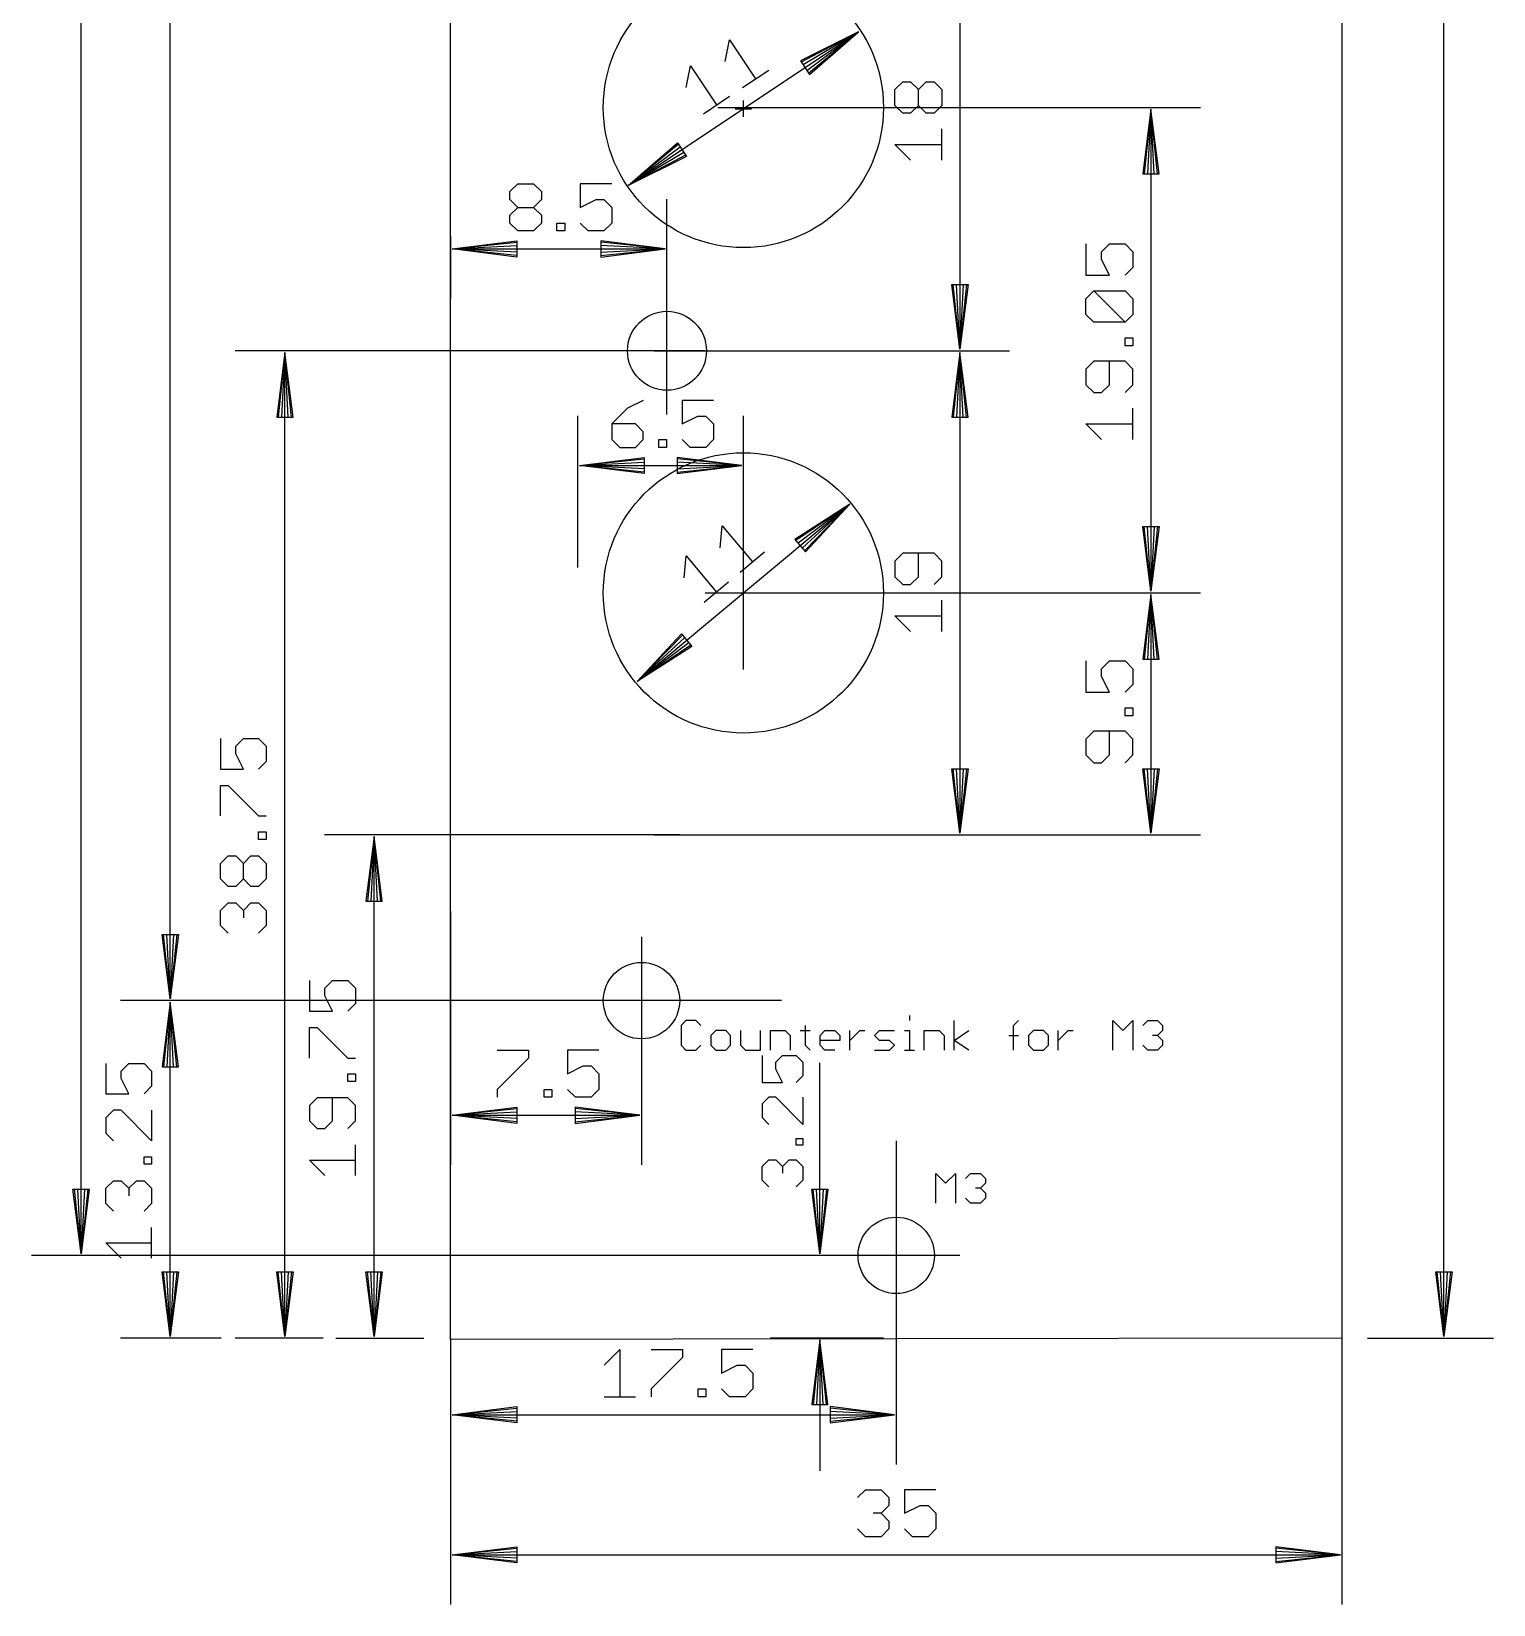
# Model space of a CAD drawing. Extents: x -17 to 281, y -45 to 126.
# Drawn here: x -16.4 to 41, y -10.4 to 51.3 of the extents above; entities that cross this region are included whole.
import ezdxf

# ---------------------------------------------------------------- set-up
doc = ezdxf.new("R2010")
doc.units = 0
doc.header["$MEASUREMENT"] = 0
doc.layers.add('20', color=7, linetype='CONTINUOUS', true_color=0xffffff)
doc.layers.add('47', color=140, linetype='CONTINUOUS', true_color=0x00bfff)

msp = doc.modelspace()

# ---------------------------------------------------------------- linework, layer by layer
at = {"layer": '20'}
for p, q in [((0, -0.05), (0, 111.5)), ((35, 111.5), (35, 0)), ((35, 0), (0, -0.05))]:
    msp.add_line(p, q, dxfattribs=at)
for centre, radius in [((11.5, 48.3), 5.5), ((8.5, 38.75), 1.55), ((11.5, 29.25), 5.5), ((7.5, 13.25), 1.5), ((17.5, 3.25), 1.5)]:
    msp.add_circle(centre, radius, dxfattribs=at)
at = {"layer": '47'}
for p, q in [((39, 0.065), (39, 111.435)), ((-14.5, 3.315), (-14.5, 108.185)), ((-11, 13.315), (-11, 97.185)), ((20, 56.685), (20, 38.815)), ((6.9778, 45.2352), (16.0222, 51.2648)), ((16.0222, 51.2648), (13.7359, 50.1243)), ((16.0222, 51.2648), (13.7687, 50.075)), ((16.0222, 51.2648), (13.8408, 49.9668)), ((13.9851, 49.7505), (16.0222, 51.2648)), ((14.0572, 49.6423), (16.0222, 51.2648)), ((14.09, 49.593), (16.0222, 51.2648)), ((10.7832, 50.1029), (10.954, 50.9577)), ((10.954, 50.9577), (11.98, 49.4193)), ((13.7359, 50.1243), (14.09, 49.593)), ((9.2511, 49.0811), (9.4219, 49.9359)), ((9.4219, 49.9359), (10.4479, 48.3975)), ((11.4672, 49.0773), (12.4928, 49.7613)), ((17.4446, 48.9991), (17.7528, 49.3073)), ((17.4446, 48.3827), (17.4446, 48.9991)), ((17.7528, 49.3073), (18.061, 49.3073)), ((18.061, 49.3073), (18.3692, 48.9991)), ((18.3692, 48.9991), (18.6774, 49.3073)), ((18.3692, 48.3827), (18.3692, 48.9991)), ((18.6774, 49.3073), (18.9856, 49.3073)), ((18.9856, 49.3073), (19.2938, 48.9991)), ((19.2938, 48.9991), (19.2938, 48.3827)), ((9.9351, 48.0555), (10.9607, 48.7395)), ((10.5, 48.3), (29.45, 48.3)), ((11.1808, 48.25), (11.8192, 48.25)), ((11.5, 47.9308), (11.5, 48.5692)), ((17.7528, 48.0745), (17.4446, 48.3827)), ((18.3692, 48.3827), (18.061, 48.0745)), ((18.6774, 48.0745), (18.3692, 48.3827)), ((19.2938, 48.3827), (18.9856, 48.0745)), ((27.5, 48.235), (27.1808, 45.7)), ((27.5, 48.235), (27.24, 45.7)), ((27.5, 48.235), (27.37, 45.7)), ((27.5, 48.235), (27.5, 29.315)), ((27.8192, 45.7), (27.5, 48.235)), ((27.63, 45.7), (27.5, 48.235)), ((27.76, 45.7), (27.5, 48.235)), ((18.061, 48.0745), (17.7528, 48.0745)), ((18.9856, 48.0745), (18.6774, 48.0745)), ((19.2938, 46.2329), (19.2938, 47.4657)), ((6.9778, 45.2352), (8.91, 46.907)), ((6.9778, 45.2352), (8.9428, 46.8577)), ((6.9778, 45.2352), (9.0149, 46.7495)), ((9.1592, 46.5332), (6.9778, 45.2352)), ((9.2313, 46.425), (6.9778, 45.2352)), ((9.2641, 46.3757), (6.9778, 45.2352)), ((8.91, 46.907), (9.2641, 46.3757)), ((18.061, 46.2329), (17.4446, 46.8493)), ((17.4446, 46.8493), (19.2938, 46.8493)), ((27.1808, 45.7), (27.8192, 45.7)), ((2.3357, 44.9972), (2.6439, 45.3054)), ((2.6439, 45.3054), (3.2603, 45.3054)), ((3.2603, 45.3054), (3.5685, 44.9972)), ((6.3309, 45.3054), (5.0981, 45.3054)), ((5.0981, 45.3054), (5.0981, 44.3808)), ((6.9237, 45.1991), (6.9237, 45.1991)), ((2.3357, 44.689), (2.3357, 44.9972)), ((2.6439, 44.3808), (2.3357, 44.689)), ((3.5685, 44.689), (3.2603, 44.3808)), ((3.5685, 44.9972), (3.5685, 44.689)), ((5.0981, 44.3808), (5.7145, 44.689)), ((5.7145, 44.689), (6.0227, 44.689)), ((6.0227, 44.689), (6.3309, 44.3808)), ((8.5, 36.25), (8.5, 44.7)), ((2.3357, 44.0726), (2.6439, 44.3808)), ((2.3357, 43.7644), (2.3357, 44.0726)), ((2.6439, 44.3808), (3.2603, 44.3808)), ((3.2603, 44.3808), (3.5685, 44.0726)), ((3.5685, 44.0726), (3.5685, 43.7644)), ((6.3309, 44.3808), (6.3309, 43.7644)), ((0, 43.25), (0, 40.8)), ((2.6439, 43.4562), (2.3357, 43.7644)), ((3.2603, 43.4562), (2.6439, 43.4562)), ((3.5685, 43.7644), (3.2603, 43.4562)), ((4.1773, 43.4562), (4.1773, 43.7644)), ((4.1773, 43.7644), (4.4855, 43.7644)), ((4.4855, 43.4562), (4.1773, 43.4562)), ((4.4855, 43.7644), (4.4855, 43.4562)), ((5.4063, 43.4562), (5.0981, 43.7644)), ((6.0227, 43.4562), (5.4063, 43.4562)), ((6.3309, 43.7644), (6.0227, 43.4562)), ((0.065, 42.75), (2.6, 43.0692)), ((0.065, 42.75), (2.6, 43.01)), ((0.065, 42.75), (2.6, 42.88)), ((0.065, 42.75), (8.435, 42.75)), ((2.6, 42.4308), (0.065, 42.75)), ((2.6, 42.62), (0.065, 42.75)), ((2.6, 42.49), (0.065, 42.75)), ((2.6, 43.0692), (2.6, 42.4308)), ((8.435, 42.75), (5.9, 43.0692)), ((5.9, 43.0692), (5.9, 42.4308)), ((8.435, 42.75), (5.9, 43.01)), ((8.435, 42.75), (5.9, 42.88)), ((5.9, 42.4308), (8.435, 42.75)), ((5.9, 42.62), (8.435, 42.75)), ((5.9, 42.49), (8.435, 42.75)), ((24.9446, 42.9457), (24.9446, 41.713)), ((25.561, 42.6376), (25.8692, 42.9457)), ((25.561, 42.3294), (25.561, 42.6376)), ((25.8692, 42.9457), (26.4856, 42.9457)), ((26.4856, 42.9457), (26.7938, 42.6376)), ((26.7938, 42.6376), (26.7938, 42.0212)), ((25.8692, 41.713), (25.561, 42.3294)), ((26.7938, 42.0212), (26.4856, 41.713)), ((24.9446, 41.713), (25.8692, 41.713)), ((20, 38.815), (19.6808, 41.35)), ((19.6808, 41.35), (20.3192, 41.35)), ((20, 38.815), (19.74, 41.35)), ((20, 38.815), (19.87, 41.35)), ((20.3192, 41.35), (20, 38.815)), ((20.13, 41.35), (20, 38.815)), ((20.26, 41.35), (20, 38.815)), ((24.9446, 40.796), (25.2528, 41.1042)), ((24.9446, 40.1796), (24.9446, 40.796)), ((25.2528, 41.1042), (26.4856, 41.1042)), ((26.4856, 39.8714), (25.2528, 41.1042)), ((26.4856, 41.1042), (26.7938, 40.796)), ((26.7938, 40.796), (26.7938, 40.1796)), ((25.2528, 39.8714), (24.9446, 40.1796)), ((26.7938, 40.1796), (26.4856, 39.8714)), ((26.4856, 39.8714), (25.2528, 39.8714)), ((26.4856, 38.9506), (26.4856, 39.2588)), ((26.4856, 39.2588), (26.7938, 39.2588)), ((26.7938, 38.9506), (26.4856, 38.9506)), ((26.7938, 39.2588), (26.7938, 38.9506)), ((10, 38.75), (-8.45, 38.75)), ((-6.5, 38.685), (-6.8192, 36.15)), ((-6.5, 38.685), (-6.76, 36.15)), ((-6.5, 38.685), (-6.63, 36.15)), ((-6.5, 0.065), (-6.5, 38.685)), ((-6.1808, 36.15), (-6.5, 38.685)), ((-6.37, 36.15), (-6.5, 38.685)), ((-6.24, 36.15), (-6.5, 38.685)), ((8, 38.75), (21.95, 38.75)), ((15.5, 38.75), (21.95, 38.75)), ((20, 38.685), (19.6808, 36.15)), ((20, 38.685), (19.74, 36.15)), ((20, 38.685), (19.87, 36.15)), ((20, 38.685), (20, 19.815)), ((20.3192, 36.15), (20, 38.685)), ((20.13, 36.15), (20, 38.685)), ((20.26, 36.15), (20, 38.685)), ((25.2528, 38.3418), (24.9446, 38.0336)), ((26.4856, 38.3418), (25.2528, 38.3418)), ((25.8692, 37.4172), (25.8692, 38.3418)), ((26.7938, 38.0336), (26.4856, 38.3418)), ((24.9446, 38.0336), (24.9446, 37.4172)), ((26.7938, 37.4172), (26.7938, 38.0336)), ((24.9446, 37.4172), (25.2528, 37.109)), ((25.2528, 37.109), (25.561, 37.109)), ((25.561, 37.109), (25.8692, 37.4172)), ((26.4856, 37.109), (26.7938, 37.4172)), ((6.9521, 36.4972), (6.3357, 35.8808)), ((7.5685, 36.8054), (6.9521, 36.4972)), ((10.3309, 36.8054), (9.0981, 36.8054)), ((9.0981, 36.8054), (9.0981, 35.8808)), ((26.7938, 35.2675), (26.7938, 36.5002)), ((-6.8192, 36.15), (-6.1808, 36.15)), ((5, 30.25), (5, 36.2)), ((6.3357, 35.8808), (6.3357, 35.2644)), ((7.2603, 35.8808), (6.3357, 35.8808)), ((7.5685, 35.5726), (7.2603, 35.8808)), ((9.0981, 35.8808), (9.7145, 36.189)), ((9.7145, 36.189), (10.0227, 36.189)), ((10.0227, 36.189), (10.3309, 35.8808)), ((10.3309, 35.8808), (10.3309, 35.2644)), ((11.5, 26.25), (11.5, 36.2)), ((19.6808, 36.15), (20.3192, 36.15)), ((25.561, 35.2675), (24.9446, 35.8839)), ((24.9446, 35.8839), (26.7938, 35.8839)), ((6.3357, 35.2644), (6.6439, 34.9562)), ((7.2603, 34.9562), (7.5685, 35.2644)), ((7.5685, 35.2644), (7.5685, 35.5726)), ((8.1773, 34.9562), (8.1773, 35.2644)), ((8.1773, 35.2644), (8.4855, 35.2644)), ((8.4855, 35.2644), (8.4855, 34.9562)), ((9.4063, 34.9562), (9.0981, 35.2644)), ((10.3309, 35.2644), (10.0227, 34.9562)), ((6.6439, 34.9562), (7.2603, 34.9562)), ((8.4855, 34.9562), (8.1773, 34.9562)), ((10.0227, 34.9562), (9.4063, 34.9562)), ((5.065, 34.25), (7.6, 34.5692)), ((5.065, 34.25), (7.6, 34.51)), ((5.065, 34.25), (7.6, 34.38)), ((5.065, 34.25), (11.435, 34.25)), ((7.6, 33.9308), (5.065, 34.25)), ((7.6, 34.12), (5.065, 34.25)), ((7.6, 33.99), (5.065, 34.25)), ((7.6, 34.5692), (7.6, 33.9308)), ((11.435, 34.25), (8.9, 34.5692)), ((8.9, 34.5692), (8.9, 33.9308)), ((11.435, 34.25), (8.9, 34.51)), ((11.435, 34.25), (8.9, 34.38)), ((8.9, 33.9308), (11.435, 34.25)), ((8.9, 34.12), (11.435, 34.25)), ((8.9, 33.99), (11.435, 34.25)), ((7.3247, 25.7706), (15.6753, 32.7294)), ((15.6753, 32.7294), (13.5235, 31.3518)), ((15.6753, 32.7294), (13.5614, 31.3063)), ((15.6753, 32.7294), (13.6446, 31.2064)), ((13.8111, 31.0067), (15.6753, 32.7294)), ((13.8943, 30.9068), (15.6753, 32.7294)), ((13.9322, 30.8613), (15.6753, 32.7294)), ((15.7252, 32.771), (15.7252, 32.771)), ((10.5905, 31.0158), (10.6695, 31.8839)), ((10.6695, 31.8839), (11.8532, 30.4632)), ((27.5, 29.315), (27.1808, 31.85)), ((27.1808, 31.85), (27.8192, 31.85)), ((27.5, 29.315), (27.24, 31.85)), ((27.5, 29.315), (27.37, 31.85)), ((27.8192, 31.85), (27.5, 29.315)), ((27.63, 31.85), (27.5, 29.315)), ((27.76, 31.85), (27.5, 29.315)), ((13.5235, 31.3518), (13.9322, 30.8613)), ((9.1756, 29.837), (9.2546, 30.7051)), ((9.2546, 30.7051), (10.4383, 29.2844)), ((11.3796, 30.0687), (12.3267, 30.8578)), ((17.7528, 30.8073), (17.4446, 30.4991)), ((17.4446, 30.4991), (17.4446, 29.8827)), ((18.9856, 30.8073), (17.7528, 30.8073)), ((18.3692, 29.8827), (18.3692, 30.8073)), ((19.2938, 30.4991), (18.9856, 30.8073)), ((19.2938, 29.8827), (19.2938, 30.4991)), ((9.9648, 28.8899), (10.9119, 29.679)), ((17.4446, 29.8827), (17.7528, 29.5745)), ((18.061, 29.5745), (18.3692, 29.8827)), ((18.9856, 29.5745), (19.2938, 29.8827)), ((10, 29.25), (29.45, 29.25)), ((11.1808, 29.25), (11.8192, 29.25)), ((11.5, 28.9308), (11.5, 29.5692)), ((17.7528, 29.5745), (18.061, 29.5745)), ((20, 29.25), (29.45, 29.25)), ((27.5, 29.185), (27.1808, 26.65)), ((27.5, 29.185), (27.24, 26.65)), ((27.5, 29.185), (27.37, 26.65)), ((27.5, 29.185), (27.5, 19.815)), ((27.8192, 26.65), (27.5, 29.185)), ((27.63, 26.65), (27.5, 29.185)), ((27.76, 26.65), (27.5, 29.185)), ((19.2938, 27.7329), (19.2938, 28.9657)), ((18.061, 27.7329), (17.4446, 28.3493)), ((17.4446, 28.3493), (19.2938, 28.3493)), ((7.3247, 25.7706), (9.0678, 27.6387)), ((7.3247, 25.7706), (9.1057, 27.5932)), ((7.3247, 25.7706), (9.1889, 27.4933)), ((9.3554, 27.2936), (7.3247, 25.7706)), ((9.4386, 27.1937), (7.3247, 25.7706)), ((9.0678, 27.6387), (9.4765, 27.1482)), ((9.4765, 27.1482), (7.3247, 25.7706)), ((24.9446, 26.5809), (24.9446, 25.3481)), ((25.561, 26.2727), (25.8692, 26.5809)), ((25.8692, 26.5809), (26.4856, 26.5809)), ((26.4856, 26.5809), (26.7938, 26.2727)), ((27.1808, 26.65), (27.8192, 26.65)), ((25.561, 25.9645), (25.561, 26.2727)), ((25.8692, 25.3481), (25.561, 25.9645)), ((26.7938, 26.2727), (26.7938, 25.6563)), ((7.2748, 25.729), (7.2748, 25.729)), ((24.9446, 25.3481), (25.8692, 25.3481)), ((26.7938, 25.6563), (26.4856, 25.3481)), ((26.4856, 24.4273), (26.4856, 24.7355)), ((26.4856, 24.7355), (26.7938, 24.7355)), ((26.7938, 24.7355), (26.7938, 24.4273)), ((26.7938, 24.4273), (26.4856, 24.4273)), ((-9.0299, 23.5373), (-9.0299, 22.3384)), ((-8.4305, 23.2375), (-8.1308, 23.5373)), ((-8.1308, 23.5373), (-7.5313, 23.5373)), ((-7.5313, 23.5373), (-7.2316, 23.2375)), ((25.2528, 23.8185), (24.9446, 23.5103)), ((24.9446, 23.5103), (24.9446, 22.8939)), ((26.4856, 23.8185), (25.2528, 23.8185)), ((25.8692, 22.8939), (25.8692, 23.8185)), ((26.7938, 23.5103), (26.4856, 23.8185)), ((26.7938, 22.8939), (26.7938, 23.5103)), ((-8.4305, 22.9378), (-8.4305, 23.2375)), ((-8.1308, 22.3384), (-8.4305, 22.9378)), ((-7.2316, 23.2375), (-7.2316, 22.6381)), ((24.9446, 22.8939), (25.2528, 22.5857)), ((25.561, 22.5857), (25.8692, 22.8939)), ((26.4856, 22.5857), (26.7938, 22.8939)), ((-9.0299, 22.3384), (-8.1308, 22.3384)), ((-7.2316, 22.6381), (-7.5313, 22.3384)), ((20, 19.815), (19.6808, 22.35)), ((19.6808, 22.35), (20.3192, 22.35)), ((20, 19.815), (19.74, 22.35)), ((20, 19.815), (19.87, 22.35)), ((20.3192, 22.35), (20, 19.815)), ((20.13, 22.35), (20, 19.815)), ((20.26, 22.35), (20, 19.815)), ((25.2528, 22.5857), (25.561, 22.5857)), ((27.5, 19.815), (27.1808, 22.35)), ((27.1808, 22.35), (27.8192, 22.35)), ((27.5, 19.815), (27.24, 22.35)), ((27.5, 19.815), (27.37, 22.35)), ((27.8192, 22.35), (27.5, 19.815)), ((27.63, 22.35), (27.5, 19.815)), ((27.76, 22.35), (27.5, 19.815)), ((-9.0299, 20.4968), (-9.0299, 21.6957)), ((-9.0299, 21.6957), (-8.7302, 21.6957)), ((-8.7302, 21.6957), (-7.5313, 20.4968)), ((-7.5313, 20.4968), (-7.2316, 20.4968)), ((-7.5313, 19.576), (-7.5313, 19.8757)), ((-7.5313, 19.8757), (-7.2316, 19.8757)), ((-7.2316, 19.8757), (-7.2316, 19.576)), ((-7.2316, 19.576), (-7.5313, 19.576)), ((9, 19.75), (-4.95, 19.75)), ((-3, 19.685), (-3.3192, 17.15)), ((-3, 19.685), (-3.26, 17.15)), ((-3, 19.685), (-3.13, 17.15)), ((-3, 0.065), (-3, 19.685)), ((-2.6808, 17.15), (-3, 19.685)), ((-2.87, 17.15), (-3, 19.685)), ((-2.74, 17.15), (-3, 19.685)), ((8, 19.75), (21.95, 19.75)), ((20.5, 19.75), (29.45, 19.75)), ((-9.0299, 18.6336), (-8.7302, 18.9333)), ((-9.0299, 18.0342), (-9.0299, 18.6336)), ((-8.7302, 18.9333), (-8.4305, 18.9333)), ((-8.4305, 18.9333), (-8.1308, 18.6336)), ((-8.1308, 18.6336), (-7.831, 18.9333)), ((-8.1308, 18.0342), (-8.1308, 18.6336)), ((-7.831, 18.9333), (-7.5313, 18.9333)), ((-7.5313, 18.9333), (-7.2316, 18.6336)), ((-7.2316, 18.6336), (-7.2316, 18.0342)), ((-8.7302, 17.7344), (-9.0299, 18.0342)), ((-8.1308, 18.0342), (-8.4305, 17.7344)), ((-7.831, 17.7344), (-8.1308, 18.0342)), ((-7.2316, 18.0342), (-7.5313, 17.7344)), ((-8.4305, 17.7344), (-8.7302, 17.7344)), ((-7.5313, 17.7344), (-7.831, 17.7344)), ((-9.0299, 16.792), (-8.7302, 17.0918)), ((-9.0299, 16.1926), (-9.0299, 16.792)), ((-8.7302, 17.0918), (-8.4305, 17.0918)), ((-8.4305, 17.0918), (-8.1308, 16.792)), ((-8.1308, 16.792), (-7.831, 17.0918)), ((-8.1308, 16.792), (-8.1308, 16.4923)), ((-7.831, 17.0918), (-7.5313, 17.0918)), ((-7.5313, 17.0918), (-7.2316, 16.792)), ((-7.2316, 16.792), (-7.2316, 16.1926)), ((-3.3192, 17.15), (-2.6808, 17.15)), ((0, 16.75), (0, 6.8)), ((-8.7302, 15.8929), (-9.0299, 16.1926)), ((-7.2316, 16.1926), (-7.5313, 15.8929)), ((-11, 13.315), (-11.3192, 15.85)), ((-11.3192, 15.85), (-10.6808, 15.85)), ((-11, 13.315), (-11.26, 15.85)), ((-11, 13.315), (-11.13, 15.85)), ((-10.6808, 15.85), (-11, 13.315)), ((-10.87, 15.85), (-11, 13.315)), ((-10.74, 15.85), (-11, 13.315)), ((7.5, 15.75), (7.5, 6.8)), ((-5.5299, 14.0373), (-5.5299, 12.8384)), ((-4.9305, 13.7375), (-4.6308, 14.0373)), ((-4.9305, 13.4378), (-4.9305, 13.7375)), ((-4.6308, 14.0373), (-4.0313, 14.0373)), ((-4.0313, 14.0373), (-3.7316, 13.7375)), ((-3.7316, 13.7375), (-3.7316, 13.1381)), ((1, 13.25), (-12.95, 13.25)), ((13, 13.25), (-12.95, 13.25)), ((-11, 13.185), (-11.3192, 10.65)), ((-11, 13.185), (-11.26, 10.65)), ((-11, 13.185), (-11.13, 10.65)), ((-11, 0.065), (-11, 13.185)), ((-10.6808, 10.65), (-11, 13.185)), ((-10.87, 10.65), (-11, 13.185)), ((-10.74, 10.65), (-11, 13.185)), ((-4.6308, 12.8384), (-4.9305, 13.4378)), ((-3.7316, 13.1381), (-4.0313, 12.8384)), ((-5.5299, 12.8384), (-4.6308, 12.8384)), ((9.2457, 12.4702), (9.0508, 12.2753)), ((9.6355, 12.4702), (9.2457, 12.4702)), ((9.8304, 12.2753), (9.6355, 12.4702)), ((18.0162, 12.6651), (18.0162, 12.4702)), ((19.7703, 11.3008), (19.7703, 12.4702)), ((22.1091, 12.2753), (22.304, 12.4702)), ((26.007, 11.3008), (26.007, 12.4702)), ((26.007, 12.4702), (26.3968, 12.0804)), ((26.3968, 12.0804), (26.7866, 12.4702)), ((26.7866, 12.4702), (26.7866, 11.3008)), ((27.1764, 12.2753), (27.3713, 12.4702)), ((27.3713, 12.4702), (27.7611, 12.4702)), ((27.7611, 12.4702), (27.956, 12.2753)), ((-5.5299, 10.9968), (-5.5299, 12.1957)), ((-5.5299, 12.1957), (-5.2302, 12.1957)), ((-5.2302, 12.1957), (-4.0313, 10.9968)), ((9.0508, 12.2753), (9.0508, 11.4957)), ((10.4151, 12.0804), (10.2202, 11.8855)), ((10.2202, 11.8855), (10.2202, 11.4957)), ((10.8049, 12.0804), (10.4151, 12.0804)), ((10.9998, 11.8855), (10.8049, 12.0804)), ((10.9998, 11.4957), (10.9998, 11.8855)), ((11.3896, 12.0804), (11.3896, 11.4957)), ((12.1692, 11.3008), (12.1692, 12.0804)), ((12.559, 11.3008), (12.559, 12.0804)), ((12.559, 12.0804), (13.1437, 12.0804)), ((13.1437, 12.0804), (13.3386, 11.8855)), ((13.3386, 11.8855), (13.3386, 11.3008)), ((13.7284, 12.0804), (14.1182, 12.0804)), ((13.9233, 12.2753), (13.9233, 11.4957)), ((14.508, 11.8855), (14.7029, 12.0804)), ((14.508, 11.4957), (14.508, 11.8855)), ((14.7029, 12.0804), (15.0927, 12.0804)), ((15.0927, 12.0804), (15.2876, 11.8855)), ((15.2876, 11.8855), (15.2876, 11.6906)), ((15.6774, 11.3008), (15.6774, 12.0804)), ((15.6774, 11.6906), (16.0672, 12.0804)), ((16.0672, 12.0804), (16.2621, 12.0804)), ((16.6519, 11.8855), (16.8468, 12.0804)), ((16.8468, 11.6906), (16.6519, 11.8855)), ((16.8468, 12.0804), (17.4315, 12.0804)), ((17.8213, 12.0804), (18.0162, 12.0804)), ((18.0162, 12.0804), (18.0162, 11.3008)), ((18.6009, 11.3008), (18.6009, 12.0804)), ((18.6009, 12.0804), (19.1856, 12.0804)), ((19.1856, 12.0804), (19.3805, 11.8855)), ((19.3805, 11.8855), (19.3805, 11.3008)), ((19.7703, 11.6906), (20.355, 12.0804)), ((21.9142, 11.8855), (22.304, 11.8855)), ((22.1091, 11.3008), (22.1091, 12.2753)), ((22.8887, 12.0804), (22.6938, 11.8855)), ((22.6938, 11.8855), (22.6938, 11.4957)), ((23.2785, 12.0804), (22.8887, 12.0804)), ((23.4734, 11.8855), (23.2785, 12.0804)), ((23.4734, 11.4957), (23.4734, 11.8855)), ((23.8632, 11.3008), (23.8632, 12.0804)), ((23.8632, 11.6906), (24.253, 12.0804)), ((24.253, 12.0804), (24.4479, 12.0804)), ((27.7611, 11.8855), (27.5662, 11.8855)), ((27.956, 12.0804), (27.7611, 11.8855)), ((27.7611, 11.8855), (27.956, 11.6906)), ((27.956, 12.2753), (27.956, 12.0804)), ((1.8357, 11.3054), (3.0685, 11.3054)), ((3.0685, 11.3054), (3.0685, 10.9972)), ((5.8309, 11.3054), (4.5981, 11.3054)), ((4.5981, 11.3054), (4.5981, 10.3808)), ((9.0508, 11.4957), (9.2457, 11.3008)), ((9.2457, 11.3008), (9.6355, 11.3008)), ((9.6355, 11.3008), (9.8304, 11.4957)), ((10.2202, 11.4957), (10.4151, 11.3008)), ((10.4151, 11.3008), (10.8049, 11.3008)), ((10.8049, 11.3008), (10.9998, 11.4957)), ((11.3896, 11.4957), (11.5845, 11.3008)), ((11.5845, 11.3008), (12.1692, 11.3008)), ((13.9233, 11.4957), (14.1182, 11.3008)), ((15.2876, 11.6906), (14.508, 11.6906)), ((14.7029, 11.3008), (14.508, 11.4957)), ((15.0927, 11.3008), (14.7029, 11.3008)), ((16.6519, 11.3008), (17.2366, 11.3008)), ((17.2366, 11.6906), (16.8468, 11.6906)), ((17.4315, 11.4957), (17.2366, 11.6906)), ((17.2366, 11.3008), (17.4315, 11.4957)), ((17.8213, 11.3008), (18.2111, 11.3008)), ((20.355, 11.3008), (19.7703, 11.6906)), ((22.6938, 11.4957), (22.8887, 11.3008)), ((22.8887, 11.3008), (23.2785, 11.3008)), ((23.2785, 11.3008), (23.4734, 11.4957)), ((27.3713, 11.3008), (27.1764, 11.4957)), ((27.7611, 11.3008), (27.3713, 11.3008)), ((27.956, 11.4957), (27.7611, 11.3008)), ((27.956, 11.6906), (27.956, 11.4957)), ((-13.5299, 10.7873), (-13.5299, 9.5884)), ((-12.9305, 10.4875), (-12.6308, 10.7873)), ((-12.6308, 10.7873), (-12.0313, 10.7873)), ((-12.0313, 10.7873), (-11.7316, 10.4875)), ((-11.3192, 10.65), (-10.6808, 10.65)), ((-4.0313, 10.9968), (-3.7316, 10.9968)), ((3.0685, 10.9972), (1.8357, 9.7644)), ((4.5981, 10.3808), (5.2145, 10.689)), ((5.2145, 10.689), (5.5227, 10.689)), ((5.5227, 10.689), (5.8309, 10.3808)), ((12.235, 11.0995), (12.235, 10.0318)), ((12.7689, 10.8326), (13.0358, 11.0995)), ((12.7689, 10.5656), (12.7689, 10.8326)), ((13.0358, 10.0318), (12.7689, 10.5656)), ((13.0358, 11.0995), (13.5697, 11.0995)), ((13.5697, 11.0995), (13.8366, 10.8326)), ((13.8366, 10.8326), (13.8366, 10.2987)), ((14.5, 3.315), (14.5, 10.8039)), ((-12.9305, 10.1878), (-12.9305, 10.4875)), ((-12.6308, 9.5884), (-12.9305, 10.1878)), ((-11.7316, 9.8881), (-12.0313, 9.5884)), ((-11.7316, 10.4875), (-11.7316, 9.8881)), ((-4.0313, 10.076), (-4.0313, 10.3757)), ((-4.0313, 10.3757), (-3.7316, 10.3757)), ((-3.7316, 10.076), (-4.0313, 10.076)), ((-3.7316, 10.3757), (-3.7316, 10.076)), ((5.8309, 10.3808), (5.8309, 9.7644)), ((12.235, 10.0318), (13.0358, 10.0318)), ((13.8366, 10.2987), (13.5697, 10.0318)), ((-13.5299, 9.5884), (-12.6308, 9.5884)), ((-5.2302, 9.4333), (-5.5299, 9.1336)), ((-4.0313, 9.4333), (-5.2302, 9.4333)), ((-4.6308, 8.5342), (-4.6308, 9.4333)), ((-3.7316, 9.1336), (-4.0313, 9.4333)), ((1.8357, 9.7644), (1.8357, 9.4562)), ((3.6773, 9.4562), (3.6773, 9.7644)), ((3.6773, 9.7644), (3.9855, 9.7644)), ((3.9855, 9.4562), (3.6773, 9.4562)), ((3.9855, 9.7644), (3.9855, 9.4562)), ((4.9063, 9.4562), (4.5981, 9.7644)), ((5.5227, 9.4562), (4.9063, 9.4562)), ((5.8309, 9.7644), (5.5227, 9.4562)), ((12.502, 9.4623), (12.235, 9.1954)), ((12.7689, 9.4623), (12.502, 9.4623)), ((13.8366, 8.3946), (12.7689, 9.4623)), ((13.8366, 9.4623), (13.8366, 8.3946)), ((-13.2302, 8.9457), (-13.5299, 8.646)), ((-13.5299, 8.646), (-13.5299, 8.0465)), ((-12.9305, 8.9457), (-13.2302, 8.9457)), ((-11.7316, 7.7468), (-12.9305, 8.9457)), ((-11.7316, 8.9457), (-11.7316, 7.7468)), ((-5.5299, 9.1336), (-5.5299, 8.5342)), ((-3.7316, 8.5342), (-3.7316, 9.1336)), ((0.065, 8.75), (2.6, 9.0692)), ((0.065, 8.75), (2.6, 9.01)), ((0.065, 8.75), (2.6, 8.88)), ((0.065, 8.75), (7.435, 8.75)), ((2.6, 8.4308), (0.065, 8.75)), ((2.6, 8.62), (0.065, 8.75)), ((2.6, 8.49), (0.065, 8.75)), ((2.6, 9.0692), (2.6, 8.4308)), ((7.435, 8.75), (4.9, 9.0692)), ((4.9, 9.0692), (4.9, 8.4308)), ((7.435, 8.75), (4.9, 9.01)), ((7.435, 8.75), (4.9, 8.88)), ((4.9, 8.4308), (7.435, 8.75)), ((4.9, 8.62), (7.435, 8.75)), ((4.9, 8.49), (7.435, 8.75)), ((12.235, 9.1954), (12.235, 8.6616)), ((12.235, 8.6616), (12.502, 8.3946)), ((-13.5299, 8.0465), (-13.2302, 7.7468)), ((-5.5299, 8.5342), (-5.2302, 8.2344)), ((-5.2302, 8.2344), (-4.9305, 8.2344)), ((-4.9305, 8.2344), (-4.6308, 8.5342)), ((-4.0313, 8.2344), (-3.7316, 8.5342)), ((-3.7316, 6.3929), (-3.7316, 7.5918)), ((13.5697, 7.5761), (13.5697, 7.843)), ((13.5697, 7.843), (13.8366, 7.843)), ((13.8366, 7.5761), (13.5697, 7.5761)), ((13.8366, 7.843), (13.8366, 7.5761)), ((17.5, 7.75), (17.5, -4.95)), ((-12.0313, 6.826), (-12.0313, 7.1257)), ((-12.0313, 7.1257), (-11.7316, 7.1257)), ((-11.7316, 6.826), (-12.0313, 6.826)), ((-11.7316, 7.1257), (-11.7316, 6.826)), ((-4.9305, 6.3929), (-5.5299, 6.9923)), ((-5.5299, 6.9923), (-3.7316, 6.9923)), ((12.235, 6.7397), (12.502, 7.0066)), ((12.502, 7.0066), (12.7689, 7.0066)), ((12.7689, 7.0066), (13.0358, 6.7397)), ((13.0358, 6.7397), (13.3027, 7.0066)), ((13.3027, 7.0066), (13.5697, 7.0066)), ((13.5697, 7.0066), (13.8366, 6.7397)), ((-13.5299, 5.8836), (-13.2302, 6.1833)), ((-13.2302, 6.1833), (-12.9305, 6.1833)), ((-12.9305, 6.1833), (-12.6308, 5.8836)), ((-12.6308, 5.8836), (-12.331, 6.1833)), ((-12.331, 6.1833), (-12.0313, 6.1833)), ((-12.0313, 6.1833), (-11.7316, 5.8836)), ((12.235, 6.2058), (12.235, 6.7397)), ((12.502, 5.9389), (12.235, 6.2058)), ((13.0358, 6.7397), (13.0358, 6.4728)), ((13.8366, 6.2058), (13.5697, 5.9389)), ((13.8366, 6.7397), (13.8366, 6.2058)), ((19.0508, 5.3008), (19.0508, 6.4702)), ((19.0508, 6.4702), (19.4406, 6.0804)), ((19.4406, 6.0804), (19.8304, 6.4702)), ((19.8304, 6.4702), (19.8304, 5.3008)), ((20.2202, 6.2753), (20.4151, 6.4702)), ((20.4151, 6.4702), (20.8049, 6.4702)), ((20.8049, 6.4702), (20.9998, 6.2753)), ((20.9998, 6.2753), (20.9998, 6.0804)), ((-14.5, 3.315), (-14.8192, 5.85)), ((-14.8192, 5.85), (-14.1808, 5.85)), ((-14.5, 3.315), (-14.76, 5.85)), ((-14.5, 3.315), (-14.63, 5.85)), ((-14.1808, 5.85), (-14.5, 3.315)), ((-14.37, 5.85), (-14.5, 3.315)), ((-14.24, 5.85), (-14.5, 3.315)), ((-13.5299, 5.2842), (-13.5299, 5.8836)), ((-12.6308, 5.8836), (-12.6308, 5.5839)), ((-11.7316, 5.8836), (-11.7316, 5.2842)), ((14.5, 3.315), (14.1808, 5.85)), ((14.1808, 5.85), (14.8192, 5.85)), ((14.5, 3.315), (14.24, 5.85)), ((14.5, 3.315), (14.37, 5.85)), ((14.8192, 5.85), (14.5, 3.315)), ((14.63, 5.85), (14.5, 3.315)), ((14.76, 5.85), (14.5, 3.315)), ((20.8049, 5.8855), (20.61, 5.8855)), ((20.9998, 6.0804), (20.8049, 5.8855)), ((20.8049, 5.8855), (20.9998, 5.6906)), ((20.9998, 5.6906), (20.9998, 5.4957)), ((-13.2302, 4.9844), (-13.5299, 5.2842)), ((-11.7316, 5.2842), (-12.0313, 4.9844)), ((20.4151, 5.3008), (20.2202, 5.4957)), ((20.8049, 5.3008), (20.4151, 5.3008)), ((20.9998, 5.4957), (20.8049, 5.3008)), ((-11.7316, 3.1429), (-11.7316, 4.3418)), ((-12.9305, 3.1429), (-13.5299, 3.7423)), ((-13.5299, 3.7423), (-11.7316, 3.7423)), ((20, 3.25), (-16.45, 3.25)), ((20, 3.25), (12.55, 3.25)), ((-11, 0.065), (-11.3192, 2.6)), ((-11.3192, 2.6), (-10.6808, 2.6)), ((-11, 0.065), (-11.26, 2.6)), ((-11, 0.065), (-11.13, 2.6)), ((-10.6808, 2.6), (-11, 0.065)), ((-10.87, 2.6), (-11, 0.065)), ((-10.74, 2.6), (-11, 0.065)), ((-6.5, 0.065), (-6.8192, 2.6)), ((-6.8192, 2.6), (-6.1808, 2.6)), ((-6.5, 0.065), (-6.76, 2.6)), ((-6.5, 0.065), (-6.63, 2.6)), ((-6.1808, 2.6), (-6.5, 0.065)), ((-6.37, 2.6), (-6.5, 0.065)), ((-6.24, 2.6), (-6.5, 0.065)), ((-3, 0.065), (-3.3192, 2.6)), ((-3.3192, 2.6), (-2.6808, 2.6)), ((-3, 0.065), (-3.26, 2.6)), ((-3, 0.065), (-3.13, 2.6)), ((-2.6808, 2.6), (-3, 0.065)), ((-2.87, 2.6), (-3, 0.065)), ((-2.74, 2.6), (-3, 0.065)), ((39, 0.065), (38.6808, 2.6)), ((38.6808, 2.6), (39.3192, 2.6)), ((39, 0.065), (38.74, 2.6)), ((39, 0.065), (38.87, 2.6)), ((39.3192, 2.6), (39, 0.065)), ((39.13, 2.6), (39, 0.065)), ((39.26, 2.6), (39, 0.065)), ((-9, 0), (-12.95, 0)), ((-5, 0), (-8.45, 0)), ((-4.5, 0), (-1.05, 0)), ((0, 0), (0, -10.45)), ((17, 0), (12.55, 0)), ((35, 0), (35, -10.45)), ((36, 0), (40.95, 0)), ((6.0369, -1.061), (6.6533, -0.4446)), ((6.6533, -0.4446), (6.6533, -2.2938)), ((7.8784, -0.4446), (9.1112, -0.4446)), ((9.1112, -0.4446), (9.1112, -0.7528)), ((11.8736, -0.4446), (10.6408, -0.4446)), ((10.6408, -0.4446), (10.6408, -1.3692)), ((14.5, -0.065), (14.1808, -2.6)), ((14.5, -0.065), (14.24, -2.6)), ((14.5, -0.065), (14.37, -2.6)), ((14.5, -0.065), (14.5, -5.2)), ((14.8192, -2.6), (14.5, -0.065)), ((14.63, -2.6), (14.5, -0.065)), ((14.76, -2.6), (14.5, -0.065)), ((0, -0.75), (0, -4.95)), ((9.1112, -0.7528), (7.8784, -1.9856)), ((10.6408, -1.3692), (11.2572, -1.061)), ((11.2572, -1.061), (11.5654, -1.061)), ((11.5654, -1.061), (11.8736, -1.3692)), ((11.8736, -1.3692), (11.8736, -1.9856)), ((6.0369, -2.2938), (7.2697, -2.2938)), ((7.8784, -1.9856), (7.8784, -2.2938)), ((9.72, -2.2938), (9.72, -1.9856)), ((9.72, -1.9856), (10.0282, -1.9856)), ((10.0282, -2.2938), (9.72, -2.2938)), ((10.0282, -1.9856), (10.0282, -2.2938)), ((10.949, -2.2938), (10.6408, -1.9856)), ((11.5654, -2.2938), (10.949, -2.2938)), ((11.8736, -1.9856), (11.5654, -2.2938)), ((0.065, -3), (2.6, -2.6808)), ((0.065, -3), (2.6, -2.74)), ((0.065, -3), (2.6, -2.87)), ((0.065, -3), (17.435, -3)), ((2.6, -3.3192), (0.065, -3)), ((2.6, -3.13), (0.065, -3)), ((2.6, -3.26), (0.065, -3)), ((2.6, -2.6808), (2.6, -3.3192)), ((14.1808, -2.6), (14.8192, -2.6)), ((17.435, -3), (14.9, -2.6808)), ((14.9, -2.6808), (14.9, -3.3192)), ((17.435, -3), (14.9, -2.74)), ((17.435, -3), (14.9, -2.87)), ((14.9, -3.3192), (17.435, -3)), ((14.9, -3.13), (17.435, -3)), ((14.9, -3.26), (17.435, -3)), ((15.9829, -6.2528), (16.2911, -5.9446)), ((16.2911, -5.9446), (16.9075, -5.9446)), ((16.9075, -5.9446), (17.2157, -6.2528)), ((19.0573, -5.9446), (17.8245, -5.9446)), ((17.8245, -5.9446), (17.8245, -6.8692)), ((17.2157, -6.561), (16.9075, -6.8692)), ((17.2157, -6.2528), (17.2157, -6.561)), ((17.8245, -6.8692), (18.4409, -6.561)), ((18.4409, -6.561), (18.7491, -6.561)), ((18.7491, -6.561), (19.0573, -6.8692)), ((16.9075, -6.8692), (16.5993, -6.8692)), ((16.9075, -6.8692), (17.2157, -7.1774)), ((17.2157, -7.1774), (17.2157, -7.4856)), ((19.0573, -6.8692), (19.0573, -7.4856)), ((16.2911, -7.7938), (15.9829, -7.4856)), ((16.9075, -7.7938), (16.2911, -7.7938)), ((17.2157, -7.4856), (16.9075, -7.7938)), ((18.1327, -7.7938), (17.8245, -7.4856)), ((18.7491, -7.7938), (18.1327, -7.7938)), ((19.0573, -7.4856), (18.7491, -7.7938)), ((0.065, -8.5), (2.6, -8.1808)), ((0.065, -8.5), (2.6, -8.24)), ((0.065, -8.5), (2.6, -8.37)), ((0.065, -8.5), (34.935, -8.5)), ((2.6, -8.8192), (0.065, -8.5)), ((2.6, -8.63), (0.065, -8.5)), ((2.6, -8.76), (0.065, -8.5)), ((2.6, -8.1808), (2.6, -8.8192)), ((34.935, -8.5), (32.4, -8.1808)), ((32.4, -8.1808), (32.4, -8.8192)), ((34.935, -8.5), (32.4, -8.24)), ((34.935, -8.5), (32.4, -8.37)), ((32.4, -8.8192), (34.935, -8.5)), ((32.4, -8.63), (34.935, -8.5)), ((32.4, -8.76), (34.935, -8.5))]:
    msp.add_line(p, q, dxfattribs=at)

doc.saveas('drawing.dxf')
